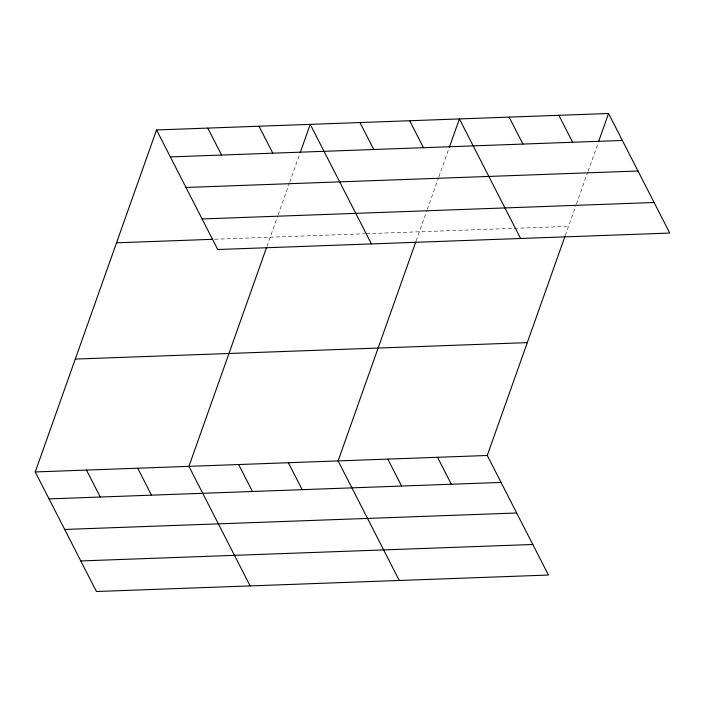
<?xml version="1.0" encoding="UTF-8"?>
<svg xmlns="http://www.w3.org/2000/svg" width="705" height="705" viewBox="0 0 705 705"><rect width="100%" height="100%" fill="white"/><g stroke="black" fill="none" stroke-linecap="round" stroke-linejoin="round"><path stroke-width="0.53" stroke-dasharray="3.52 2.64" d="M266.948 246.389L277.779 215.862M278.14 214.849L289.323 183.326M289.685 182.313L299.775 153.84M416.117 240.96L426.948 210.434M427.309 209.411L438.484 177.898M438.845 176.876L448.944 148.411M565.278 235.532L576.108 204.996M576.47 203.983L587.653 172.461M588.005 171.447L598.104 142.983M214.62 239.242L365.322 233.752M366.406 233.707L513.407 228.358M514.491 228.314L568.538 226.349"/><path stroke-width="1.06" d="M564.916 236.545L487.261 455.483L548.446 575.042L96.435 591.504L35.25 471.945L156.554 129.958L608.565 113.496L669.75 233.055L217.739 249.517L156.554 129.958M266.587 247.411L188.931 466.34L250.116 585.908M300.136 152.826L310.235 124.362L371.42 243.921M415.756 241.982L338.1 460.911L399.286 580.479M449.305 147.398L459.404 118.925L520.59 238.493M598.827 140.947L608.565 113.496M170.346 156.907L622.356 140.454M185.988 187.468L637.999 171.007M202.097 218.955L654.108 202.502M116.519 242.811L212.443 239.321M75.276 359.083L527.296 342.621M35.25 471.945L487.261 455.483M49.042 498.893L501.052 482.432M64.684 529.455L516.695 512.993M80.793 560.942L532.804 544.48M558.845 115.303L572.636 142.26M509.125 117.118L522.916 144.067M409.684 120.74L423.476 147.689M359.955 122.547L373.756 149.504M437.541 457.289L451.332 484.247M259.008 126.221L272.8 153.179M387.82 459.105L401.612 486.053M207.781 128.09L221.573 155.047M288.38 462.727L302.172 489.675M238.651 464.533L252.452 491.491M137.704 468.208L151.496 495.166M86.477 470.076L100.269 497.034"/></g></svg>
